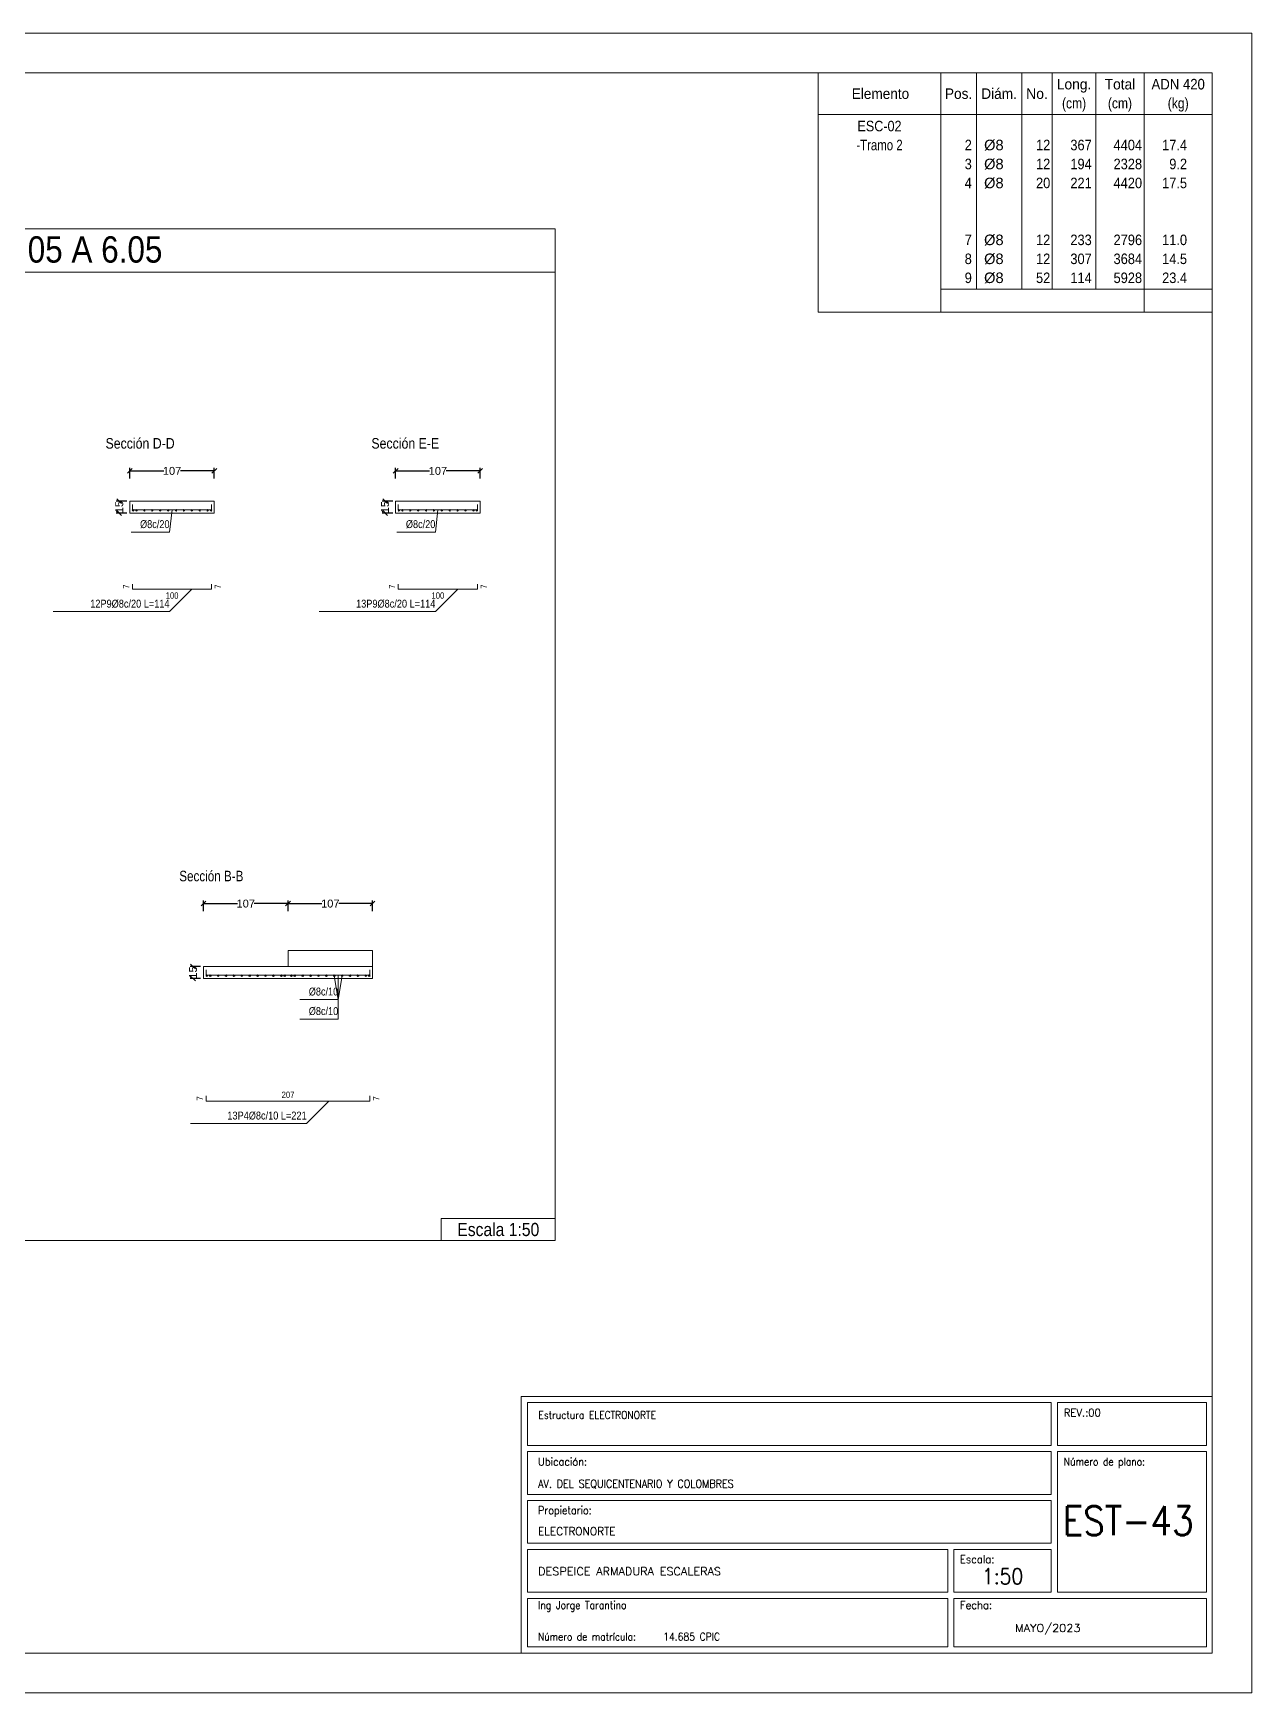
# Model space of a CAD drawing. Header units: millimetres. Extents: x 0 to 127, y 1 to 93.
# Drawn here: x 95.72 to 126.57, y 48.36 to 90.36 of the extents above; entities that cross this region are included whole.
import ezdxf
from ezdxf.enums import TextEntityAlignment as Align

# ---------------------------------------------------------------- set-up
doc = ezdxf.new("R2010")
doc.units = ezdxf.units.MM
for name, color, linetype, lineweight in [('CYPE', 7, 'Continuous', 0), ('ESC_BARRAS_ARMADURA_LONGITUDINAL', 4, 'Continuous', 15), ('ESC_BARRAS_ARMADURA_TRANSVERSAL', 4, 'Continuous', 15), ('ESC_CONTORNO_ESCALERA', 3, 'Continuous', 0), ('ESC_COTAS', 1, 'Continuous', 0), ('ESC_LINEA_REFERENCIA_ARMADURA', 36, 'Continuous', 0), ('ESC_RECRECIDO', 1, 'Continuous', 0), ('ESC_RECUADRO_DEL_DETALLE', 7, 'Continuous', 9), ('ESC_SECCIONES', 4, 'Continuous', 0), ('ESC_TEXTO_ARMADURA_LONGITUDINAL', 3, 'Continuous', 9), ('ESC_TEXTO_ARMADURA_TRANSVERSAL', 3, 'Continuous', 9), ('ESC_TITULO_DEL_RECUADRO', 7, 'Continuous', 0), ('RECUAD_LIMITES', 2, 'Continuous', 0), ('RECUAD_MARCO', 1, 'Continuous', 20), ('TABLAS', 1, 'Continuous', 0), ('TEXTO_TABLAS', 1, 'Continuous', 0)]:
    doc.layers.add(name, color=color, linetype=linetype, lineweight=lineweight)
doc.styles.add('CYPETXT', font='romans__.ttf', dxfattribs={"height": 0.2})
doc.styles.add('CYPETXT_0.3_romans', font='arial.ttf', dxfattribs={"height": 0.2})
doc.styles.add('CYPETXT_romans', font='arial.ttf', dxfattribs={"height": 0.2})
doc.dimstyles.new('cype_oblique', dxfattribs={"dimtxt": 0.18, "dimasz": 0.18, "dimexe": 0.075, "dimexo": 0.075, "dimgap": 0, "dimtad": 0, "dimdec": 4, "dimzin": 0, "dimdsep": 46, "dimtxsty": 'CYPETXT_0.3_romans', "dimblk": 'OBLIQUE', "dimtsz": 0.06, "dimcen": 0.09, "dimadec": 0, "dimazin": 0, "dimtfac": 1, "dimtdec": 4, "dimtofl": 0, "dimtmove": 2, "dimatfit": 3, "dimfxl": 1, "dimtolj": 1, "dimtzin": 0, "dimarcsym": 0})

# ---------------------------------------------------------------- blocks, each defined once
blk = doc.blocks.new('*D106')
at = {"layer": 'Defpoints', "color": 0, "transparency": 16777216}
for p in [(98.168, 79.016), (100.308, 79.282), (100.308, 79.016)]:
    blk.add_point(p, dxfattribs=at)
at = {"layer": 'ESC_COTAS', "color": 0, "lineweight": -2, "transparency": 16777216}
for p, q in [((98.108, 79.222), (98.228, 79.342)), ((98.168, 79.091), (98.168, 79.357)), ((98.168, 79.282), (99.027, 79.282)), ((100.308, 79.282), (99.45, 79.282)), ((100.248, 79.222), (100.368, 79.342)), ((100.308, 79.091), (100.308, 79.357))]:
    blk.add_line(p, q, dxfattribs=at)
at = {"layer": 'ESC_COTAS', "color": 0, "transparency": 16777216, "insert": (99.238, 79.282), "char_height": 0.2, "attachment_point": 5, "style": 'CYPETXT_0.3_romans'}
blk.add_mtext('\\A1;107', dxfattribs=at)
blk = doc.blocks.new('_OBLIQUE')
at = {"color": 0, "linetype": 'ByBlock', "lineweight": -2}
blk.add_line((-0.5, -0.5), (0.5, 0.5), dxfattribs=at)
blk = doc.blocks.new('*D107')
at = {"layer": 'Defpoints', "color": 0, "transparency": 16777216}
for p in [(97.902, 78.517), (98.168, 78.517), (98.168, 78.217)]:
    blk.add_point(p, dxfattribs=at)
at = {"layer": 'ESC_COTAS', "color": 0, "lineweight": -2, "transparency": 16777216}
for p, q in [((97.962, 78.457), (97.842, 78.577)), ((98.093, 78.517), (97.827, 78.517)), ((98.093, 78.217), (97.827, 78.217)), ((97.962, 78.157), (97.842, 78.277)), ((97.902, 78.517), (97.902, 78.502)), ((97.902, 78.217), (97.902, 78.233))]:
    blk.add_line(p, q, dxfattribs=at)
at = {"layer": 'ESC_COTAS', "color": 0, "transparency": 16777216, "insert": (97.902, 78.367), "char_height": 0.2, "attachment_point": 5, "rotation": 90, "style": 'CYPETXT_0.3_romans'}
blk.add_mtext('\\A1;15', dxfattribs=at)
blk = doc.blocks.new('*D87')
at = {"layer": 'Defpoints', "color": 0, "transparency": 16777216}
for p in [(104.898, 79.016), (107.038, 79.282), (107.038, 79.016)]:
    blk.add_point(p, dxfattribs=at)
at = {"layer": 'ESC_COTAS', "color": 0, "lineweight": -2, "transparency": 16777216}
for p, q in [((104.838, 79.222), (104.958, 79.342)), ((104.898, 79.091), (104.898, 79.357)), ((104.898, 79.282), (105.757, 79.282)), ((107.038, 79.282), (106.18, 79.282)), ((106.978, 79.222), (107.098, 79.342)), ((107.038, 79.091), (107.038, 79.357))]:
    blk.add_line(p, q, dxfattribs=at)
at = {"layer": 'ESC_COTAS', "color": 0, "transparency": 16777216, "insert": (105.968, 79.282), "char_height": 0.2, "attachment_point": 5, "style": 'CYPETXT_0.3_romans'}
blk.add_mtext('\\A1;107', dxfattribs=at)
blk = doc.blocks.new('*D88')
at = {"layer": 'Defpoints', "color": 0, "transparency": 16777216}
for p in [(104.632, 78.517), (104.898, 78.517), (104.898, 78.217)]:
    blk.add_point(p, dxfattribs=at)
at = {"layer": 'ESC_COTAS', "color": 0, "lineweight": -2, "transparency": 16777216}
for p, q in [((104.692, 78.457), (104.572, 78.577)), ((104.823, 78.517), (104.557, 78.517)), ((104.823, 78.217), (104.557, 78.217)), ((104.692, 78.157), (104.572, 78.277)), ((104.632, 78.517), (104.632, 78.502)), ((104.632, 78.217), (104.632, 78.233))]:
    blk.add_line(p, q, dxfattribs=at)
at = {"layer": 'ESC_COTAS', "color": 0, "transparency": 16777216, "insert": (104.632, 78.367), "char_height": 0.2, "attachment_point": 5, "rotation": 90, "style": 'CYPETXT_0.3_romans'}
blk.add_mtext('\\A1;15', dxfattribs=at)
blk = doc.blocks.new('*D98')
at = {"layer": 'Defpoints', "color": 0, "transparency": 16777216}
for p in [(100.034, 68.066), (102.174, 68.332), (102.174, 68.066)]:
    blk.add_point(p, dxfattribs=at)
at = {"layer": 'ESC_COTAS', "color": 0, "lineweight": -2, "transparency": 16777216}
for p, q in [((99.974, 68.272), (100.094, 68.392)), ((100.034, 68.141), (100.034, 68.407)), ((100.034, 68.332), (100.893, 68.332)), ((102.174, 68.332), (101.316, 68.332)), ((102.114, 68.272), (102.234, 68.392)), ((102.174, 68.141), (102.174, 68.407))]:
    blk.add_line(p, q, dxfattribs=at)
at = {"layer": 'ESC_COTAS', "color": 0, "transparency": 16777216, "insert": (101.104, 68.332), "char_height": 0.2, "attachment_point": 5, "style": 'CYPETXT_0.3_romans'}
blk.add_mtext('\\A1;107', dxfattribs=at)
blk = doc.blocks.new('*D99')
at = {"layer": 'Defpoints', "color": 0, "transparency": 16777216}
for p in [(102.174, 68.066), (104.314, 68.332), (104.314, 68.066)]:
    blk.add_point(p, dxfattribs=at)
at = {"layer": 'ESC_COTAS', "color": 0, "lineweight": -2, "transparency": 16777216}
for p, q in [((102.114, 68.272), (102.234, 68.392)), ((102.174, 68.141), (102.174, 68.407)), ((102.174, 68.332), (103.033, 68.332)), ((104.314, 68.332), (103.456, 68.332)), ((104.254, 68.272), (104.374, 68.392)), ((104.314, 68.141), (104.314, 68.407))]:
    blk.add_line(p, q, dxfattribs=at)
at = {"layer": 'ESC_COTAS', "color": 0, "transparency": 16777216, "insert": (103.244, 68.332), "char_height": 0.2, "attachment_point": 5, "style": 'CYPETXT_0.3_romans'}
blk.add_mtext('\\A1;107', dxfattribs=at)
blk = doc.blocks.new('*D100')
at = {"layer": 'Defpoints', "color": 0, "transparency": 16777216}
for p in [(99.768, 66.739), (100.034, 66.739), (100.034, 66.439)]:
    blk.add_point(p, dxfattribs=at)
at = {"layer": 'ESC_COTAS', "color": 0, "lineweight": -2, "transparency": 16777216}
for p, q in [((99.828, 66.679), (99.708, 66.799)), ((99.959, 66.739), (99.693, 66.739)), ((99.959, 66.439), (99.693, 66.439)), ((99.828, 66.379), (99.708, 66.499)), ((99.768, 66.739), (99.768, 66.724)), ((99.768, 66.439), (99.768, 66.454))]:
    blk.add_line(p, q, dxfattribs=at)
at = {"layer": 'ESC_COTAS', "color": 0, "transparency": 16777216, "insert": (99.768, 66.589), "char_height": 0.2, "attachment_point": 5, "rotation": 90, "style": 'CYPETXT_0.3_romans'}
blk.add_mtext('\\A1;15', dxfattribs=at)

msp = doc.modelspace()

# ---------------------------------------------------------------- hatches: boundary and pattern name
at = {"layer": 'ESC_BARRAS_ARMADURA_TRANSVERSAL'}
h = msp.add_hatch(color=256, dxfattribs=at)
edge = h.paths.add_edge_path(flags=0)
edge.add_arc((98.25217, 78.28516), 0.02, 0, 360)
h = msp.add_hatch(color=256, dxfattribs=at)
edge = h.paths.add_edge_path(flags=0)
edge.add_arc((98.33817, 78.28516), 0.02, 0, 360)
h = msp.add_hatch(color=256, dxfattribs=at)
edge = h.paths.add_edge_path(flags=0)
edge.add_arc((98.53817, 78.28516), 0.02, 0, 360)
h = msp.add_hatch(color=256, dxfattribs=at)
edge = h.paths.add_edge_path(flags=0)
edge.add_arc((98.73817, 78.28516), 0.02, 0, 360)
h = msp.add_hatch(color=256, dxfattribs=at)
edge = h.paths.add_edge_path(flags=0)
edge.add_arc((98.93817, 78.28516), 0.02, 0, 360)
h = msp.add_hatch(color=256, dxfattribs=at)
edge = h.paths.add_edge_path(flags=0)
edge.add_arc((99.13817, 78.28516), 0.02, 0, 360)
h = msp.add_hatch(color=256, dxfattribs=at)
edge = h.paths.add_edge_path(flags=0)
edge.add_arc((99.33817, 78.28516), 0.02, 0, 360)
h = msp.add_hatch(color=256, dxfattribs=at)
edge = h.paths.add_edge_path(flags=0)
edge.add_arc((99.53817, 78.28516), 0.02, 0, 360)
h = msp.add_hatch(color=256, dxfattribs=at)
edge = h.paths.add_edge_path(flags=0)
edge.add_arc((99.73817, 78.28516), 0.02, 0, 360)
h = msp.add_hatch(color=256, dxfattribs=at)
edge = h.paths.add_edge_path(flags=0)
edge.add_arc((99.93817, 78.28516), 0.02, 0, 360)
h = msp.add_hatch(color=256, dxfattribs=at)
edge = h.paths.add_edge_path(flags=0)
edge.add_arc((100.13817, 78.28516), 0.02, 0, 360)
h = msp.add_hatch(color=256, dxfattribs=at)
edge = h.paths.add_edge_path(flags=0)
edge.add_arc((100.22417, 78.28516), 0.02, 0, 360)
h = msp.add_hatch(color=256, dxfattribs=at)
edge = h.paths.add_edge_path(flags=0)
edge.add_arc((104.98217, 78.28516), 0.02, 0, 360)
h = msp.add_hatch(color=256, dxfattribs=at)
edge = h.paths.add_edge_path(flags=0)
edge.add_arc((105.06817, 78.28516), 0.02, 0, 360)
h = msp.add_hatch(color=256, dxfattribs=at)
edge = h.paths.add_edge_path(flags=0)
edge.add_arc((105.26817, 78.28516), 0.02, 0, 360)
h = msp.add_hatch(color=256, dxfattribs=at)
edge = h.paths.add_edge_path(flags=0)
edge.add_arc((105.46817, 78.28516), 0.02, 0, 360)
h = msp.add_hatch(color=256, dxfattribs=at)
edge = h.paths.add_edge_path(flags=0)
edge.add_arc((105.66817, 78.28516), 0.02, 0, 360)
h = msp.add_hatch(color=256, dxfattribs=at)
edge = h.paths.add_edge_path(flags=0)
edge.add_arc((105.86817, 78.28516), 0.02, 0, 360)
h = msp.add_hatch(color=256, dxfattribs=at)
edge = h.paths.add_edge_path(flags=0)
edge.add_arc((106.06817, 78.28516), 0.02, 0, 360)
h = msp.add_hatch(color=256, dxfattribs=at)
edge = h.paths.add_edge_path(flags=0)
edge.add_arc((106.26817, 78.28516), 0.02, 0, 360)
h = msp.add_hatch(color=256, dxfattribs=at)
edge = h.paths.add_edge_path(flags=0)
edge.add_arc((106.46817, 78.28516), 0.02, 0, 360)
h = msp.add_hatch(color=256, dxfattribs=at)
edge = h.paths.add_edge_path(flags=0)
edge.add_arc((106.66817, 78.28516), 0.02, 0, 360)
h = msp.add_hatch(color=256, dxfattribs=at)
edge = h.paths.add_edge_path(flags=0)
edge.add_arc((106.86817, 78.28516), 0.02, 0, 360)
h = msp.add_hatch(color=256, dxfattribs=at)
edge = h.paths.add_edge_path(flags=0)
edge.add_arc((106.95417, 78.28516), 0.02, 0, 360)
h = msp.add_hatch(color=256, dxfattribs=at)
edge = h.paths.add_edge_path(flags=0)
edge.add_arc((100.11849, 66.507), 0.02, 0, 360)
h = msp.add_hatch(color=256, dxfattribs=at)
edge = h.paths.add_edge_path(flags=0)
edge.add_arc((100.20449, 66.507), 0.02, 0, 360)
h = msp.add_hatch(color=256, dxfattribs=at)
edge = h.paths.add_edge_path(flags=0)
edge.add_arc((100.40449, 66.507), 0.02, 0, 360)
h = msp.add_hatch(color=256, dxfattribs=at)
edge = h.paths.add_edge_path(flags=0)
edge.add_arc((100.60449, 66.507), 0.02, 0, 360)
h = msp.add_hatch(color=256, dxfattribs=at)
edge = h.paths.add_edge_path(flags=0)
edge.add_arc((100.80449, 66.507), 0.02, 0, 360)
h = msp.add_hatch(color=256, dxfattribs=at)
edge = h.paths.add_edge_path(flags=0)
edge.add_arc((101.00449, 66.507), 0.02, 0, 360)
h = msp.add_hatch(color=256, dxfattribs=at)
edge = h.paths.add_edge_path(flags=0)
edge.add_arc((101.20449, 66.507), 0.02, 0, 360)
h = msp.add_hatch(color=256, dxfattribs=at)
edge = h.paths.add_edge_path(flags=0)
edge.add_arc((101.40449, 66.507), 0.02, 0, 360)
h = msp.add_hatch(color=256, dxfattribs=at)
edge = h.paths.add_edge_path(flags=0)
edge.add_arc((101.60449, 66.507), 0.02, 0, 360)
h = msp.add_hatch(color=256, dxfattribs=at)
edge = h.paths.add_edge_path(flags=0)
edge.add_arc((101.80449, 66.507), 0.02, 0, 360)
h = msp.add_hatch(color=256, dxfattribs=at)
edge = h.paths.add_edge_path(flags=0)
edge.add_arc((102.00449, 66.507), 0.02, 0, 360)
h = msp.add_hatch(color=256, dxfattribs=at)
edge = h.paths.add_edge_path(flags=0)
edge.add_arc((102.09049, 66.507), 0.02, 0, 360)
h = msp.add_hatch(color=256, dxfattribs=at)
edge = h.paths.add_edge_path(flags=0)
edge.add_arc((102.25849, 66.507), 0.02, 0, 360)
h = msp.add_hatch(color=256, dxfattribs=at)
edge = h.paths.add_edge_path(flags=0)
edge.add_arc((102.34449, 66.507), 0.02, 0, 360)
h = msp.add_hatch(color=256, dxfattribs=at)
edge = h.paths.add_edge_path(flags=0)
edge.add_arc((102.54449, 66.507), 0.02, 0, 360)
h = msp.add_hatch(color=256, dxfattribs=at)
edge = h.paths.add_edge_path(flags=0)
edge.add_arc((102.74449, 66.507), 0.02, 0, 360)
h = msp.add_hatch(color=256, dxfattribs=at)
edge = h.paths.add_edge_path(flags=0)
edge.add_arc((102.94449, 66.507), 0.02, 0, 360)
h = msp.add_hatch(color=256, dxfattribs=at)
edge = h.paths.add_edge_path(flags=0)
edge.add_arc((103.14449, 66.507), 0.02, 0, 360)
h = msp.add_hatch(color=256, dxfattribs=at)
edge = h.paths.add_edge_path(flags=0)
edge.add_arc((103.34449, 66.507), 0.02, 0, 360)
h = msp.add_hatch(color=256, dxfattribs=at)
edge = h.paths.add_edge_path(flags=0)
edge.add_arc((103.54449, 66.507), 0.02, 0, 360)
h = msp.add_hatch(color=256, dxfattribs=at)
edge = h.paths.add_edge_path(flags=0)
edge.add_arc((103.74449, 66.507), 0.02, 0, 360)
h = msp.add_hatch(color=256, dxfattribs=at)
edge = h.paths.add_edge_path(flags=0)
edge.add_arc((103.94449, 66.507), 0.02, 0, 360)
h = msp.add_hatch(color=256, dxfattribs=at)
edge = h.paths.add_edge_path(flags=0)
edge.add_arc((104.14449, 66.507), 0.02, 0, 360)
h = msp.add_hatch(color=256, dxfattribs=at)
edge = h.paths.add_edge_path(flags=0)
edge.add_arc((104.23049, 66.507), 0.02, 0, 360)

# ---------------------------------------------------------------- linework, layer by layer
at = {"layer": 'CYPE', "color": 1}
for points in [[(108.07349, 49.36), (125.57349, 49.36), (125.57349, 55.86), (108.07349, 55.86), (108.07349, 49.36)], [(108.23349, 54.62), (121.49349, 54.62), (121.49349, 55.71), (108.23349, 55.71), (108.23349, 54.62)], [(121.65349, 54.62), (125.42349, 54.62), (125.42349, 55.71), (121.65349, 55.71), (121.65349, 54.62)], [(108.23349, 53.38), (121.49349, 53.38), (121.49349, 54.47), (108.23349, 54.47), (108.23349, 53.38)], [(121.65349, 50.91), (125.42349, 50.91), (125.42349, 54.47), (121.65349, 54.47), (121.65349, 50.91)], [(108.23349, 52.15), (121.49349, 52.15), (121.49349, 53.23), (108.23349, 53.23), (108.23349, 52.15)], [(108.23349, 50.91), (118.87349, 50.91), (118.87349, 51.99), (108.23349, 51.99), (108.23349, 50.91)], [(119.03349, 50.91), (121.49349, 50.91), (121.49349, 51.99), (119.03349, 51.99), (119.03349, 50.91)], [(108.23349, 49.52), (118.87349, 49.52), (118.87349, 50.75), (108.23349, 50.75), (108.23349, 49.52)], [(119.03349, 49.52), (125.42349, 49.52), (125.42349, 50.75), (119.03349, 50.75), (119.03349, 49.52)]]:
    msp.add_lwpolyline(points, close=True, dxfattribs=at)
at = {"layer": 'ESC_BARRAS_ARMADURA_LONGITUDINAL'}
for points in [[(98.23617, 78.43316), (98.23617, 78.30116), (100.24017, 78.30116), (100.24017, 78.43316)], [(104.96617, 78.43316), (104.96617, 78.30116), (106.97017, 78.30116), (106.97017, 78.43316)], [(98.23617, 76.42064), (98.23617, 76.28864), (100.24017, 76.28864), (100.24017, 76.42064)], [(104.96617, 76.42064), (104.96617, 76.28864), (106.97017, 76.28864), (106.97017, 76.42064)], [(100.10249, 66.655), (100.10249, 66.523), (104.24649, 66.523), (104.24649, 66.655)], [(100.10249, 63.46632), (100.10249, 63.33432), (104.24649, 63.33432), (104.24649, 63.46632)]]:
    msp.add_lwpolyline(points, dxfattribs=at)
at = {"layer": 'ESC_BARRAS_ARMADURA_TRANSVERSAL'}
for centre in [(98.25217, 78.28516), (98.33817, 78.28516), (98.53817, 78.28516), (98.73817, 78.28516), (98.93817, 78.28516), (99.13817, 78.28516), (99.33817, 78.28516), (99.53817, 78.28516), (99.73817, 78.28516), (99.93817, 78.28516), (100.13817, 78.28516), (100.22417, 78.28516), (104.98217, 78.28516), (105.06817, 78.28516), (105.26817, 78.28516), (105.46817, 78.28516), (105.66817, 78.28516), (105.86817, 78.28516), (106.06817, 78.28516), (106.26817, 78.28516), (106.46817, 78.28516), (106.66817, 78.28516), (106.86817, 78.28516), (106.95417, 78.28516), (100.11849, 66.507), (100.20449, 66.507), (100.40449, 66.507), (100.60449, 66.507), (100.80449, 66.507), (101.00449, 66.507), (101.20449, 66.507), (101.40449, 66.507), (101.60449, 66.507), (101.80449, 66.507), (102.00449, 66.507), (102.09049, 66.507), (102.25849, 66.507), (102.34449, 66.507), (102.54449, 66.507), (102.74449, 66.507), (102.94449, 66.507), (103.14449, 66.507), (103.34449, 66.507), (103.54449, 66.507), (103.74449, 66.507), (103.94449, 66.507), (104.14449, 66.507), (104.23049, 66.507)]:
    msp.add_circle(centre, 0.02, dxfattribs=at)
at = {"layer": 'ESC_CONTORNO_ESCALERA'}
for p, q in [((98.16817, 78.51716), (98.16817, 78.21716)), ((100.30817, 78.51716), (100.30817, 78.21716)), ((104.89817, 78.51716), (104.89817, 78.21716)), ((107.03817, 78.51716), (107.03817, 78.21716)), ((100.03449, 66.739), (100.03449, 66.439))]:
    msp.add_line(p, q, dxfattribs=at)
for points in [[(98.16817, 78.51716), (100.30817, 78.51716)], [(98.16817, 78.21716), (100.30817, 78.21716)], [(104.89817, 78.51716), (107.03817, 78.51716)], [(104.89817, 78.21716), (107.03817, 78.21716)], [(100.03449, 66.739), (104.31449, 66.739), (104.31449, 66.439)], [(100.03449, 66.439), (104.31449, 66.439)]]:
    msp.add_lwpolyline(points, dxfattribs=at)
at = {"layer": 'ESC_LINEA_REFERENCIA_ARMADURA'}
for p, q in [((99.17349, 77.73548), (99.23817, 78.30116)), ((105.90349, 77.73548), (105.96817, 78.30116)), ((98.20149, 77.73548), (99.17349, 77.73548)), ((104.93149, 77.73548), (105.90349, 77.73548)), ((99.17349, 75.72296), (99.73917, 76.28864)), ((105.90349, 75.72296), (106.46917, 76.28864)), ((96.23049, 75.72296), (99.17349, 75.72296)), ((102.96049, 75.72296), (105.90349, 75.72296)), ((103.44449, 65.907), (103.34449, 66.507)), ((103.44449, 65.412), (103.44449, 66.523)), ((103.44449, 65.907), (103.54449, 66.507)), ((102.47249, 65.907), (103.44449, 65.907)), ((103.44449, 65.907), (103.44449, 65.907)), ((102.47249, 65.412), (103.44449, 65.412)), ((102.64481, 62.76864), (103.21049, 63.33432)), ((99.70181, 62.76864), (102.64481, 62.76864))]:
    msp.add_line(p, q, dxfattribs=at)
at = {"layer": 'ESC_RECRECIDO'}
msp.add_lwpolyline([(102.17449, 66.739), (102.17449, 67.145), (104.31449, 67.145), (104.31449, 66.739), (102.17449, 66.739)], close=True, dxfattribs=at)
at = {"layer": 'ESC_RECUADRO_DEL_DETALLE'}
for p, q in [((108.94049, 84.31), (108.94049, 85.41)), ((76.33049, 84.31), (108.94049, 84.31)), ((76.33049, 84.31), (108.94049, 84.31)), ((108.94049, 59.81), (108.94049, 84.31)), ((106.05299, 60.36), (108.94049, 60.36)), ((106.05299, 59.81), (106.05299, 60.36)), ((76.33049, 59.81), (108.94049, 59.81))]:
    msp.add_line(p, q, dxfattribs=at)
msp.add_lwpolyline([(76.33049, 84.31), (76.33049, 85.41), (108.94049, 85.41)], dxfattribs=at)
at = {"layer": 'RECUAD_LIMITES'}
msp.add_lwpolyline([(67.17349, 48.36), (126.57349, 48.36), (126.57349, 90.36), (67.17349, 90.36), (67.17349, 48.36)], close=True, dxfattribs=at)
at = {"layer": 'RECUAD_MARCO'}
msp.add_lwpolyline([(69.67349, 49.36), (125.57349, 49.36), (125.57349, 89.36), (69.67349, 89.36), (69.67349, 49.36)], close=True, dxfattribs=at)
at = {"layer": 'TABLAS'}
for p, q in [((115.59749, 88.25), (115.59749, 89.36)), ((115.59749, 89.36), (125.57349, 89.36)), ((118.69749, 88.25), (118.69749, 89.36)), ((119.60149, 88.25), (119.60149, 89.36)), ((120.74949, 88.25), (120.74949, 89.36)), ((121.52149, 88.25), (121.52149, 89.36)), ((122.62549, 88.25), (122.62549, 89.36)), ((123.84549, 88.25), (123.84549, 89.36)), ((125.57349, 88.25), (125.57349, 89.36)), ((115.59749, 88.3), (125.57349, 88.3)), ((115.59749, 83.35), (115.59749, 88.25)), ((118.69749, 83.35), (118.69749, 88.25)), ((119.60149, 83.88), (119.60149, 88.25)), ((120.74949, 83.88), (120.74949, 88.25)), ((121.52149, 83.88), (121.52149, 88.25)), ((122.62549, 83.88), (122.62549, 88.25)), ((123.84549, 83.35), (123.84549, 88.25)), ((125.57349, 83.35), (125.57349, 88.25)), ((118.69749, 83.88), (125.57349, 83.88)), ((115.59749, 83.3), (115.59749, 83.35)), ((115.59749, 83.3), (125.57349, 83.3)), ((118.69749, 83.3), (118.69749, 83.35)), ((123.84549, 83.3), (123.84549, 83.35)), ((125.57349, 83.25), (125.57349, 83.35)), ((125.57349, 82.77), (125.57349, 83.25)), ((125.57349, 82.24), (125.57349, 82.77))]:
    msp.add_line(p, q, dxfattribs=at)

# ---------------------------------------------------------------- texts
at = {"layer": 'CYPE', "color": 5, "style": 'CYPETXT'}
for s, width, p in [('Estructura ELECTRONORTE', 0.842437, (108.51349, 55.29)), ('AV. DEL SEQUICENTENARIO Y COLOMBRES', 0.887423, (108.50349, 53.55)), ('ELECTRONORTE', 0.974409, (108.50349, 52.35)), ('DESPEICE ARMADURA ESCALERAS', 1.047361, (108.50349, 51.33563)), ('Ing Jorge Tarantino', 0.851105, (108.50349, 50.48)), ('MAYO/2023', 1.047361, (120.58349, 49.9)), ('14.685 CPIC', 0.851936, (111.67349, 49.68))]:
    msp.add_text(s, height=0.2, dxfattribs=dict(at, width=width)).set_placement(p)
at = {"layer": 'CYPE', "color": 4, "style": 'CYPETXT'}
for s, width, p in [('REV.:00', 0.927655, (121.81349, 55.35)), ('Ubicación:', 0.90604, (108.50349, 54.11)), ('Número de plano:', 0.844847, (121.81349, 54.11)), ('Propietario:', 0.885908, (108.50349, 52.88)), ('Escala:', 0.925891, (119.18349, 51.64)), ('Fecha:', 0.933698, (119.18349, 50.48)), ('Número de matrícula:', 0.83516, (108.50349, 49.68))]:
    msp.add_text(s, height=0.2, dxfattribs=dict(at, width=width)).set_placement(p)
at = {"layer": 'CYPE', "color": 5, "style": 'CYPETXT'}
for s, height, width, p in [('EST-43', 0.733333, 0.872274, (123.44349, 52.34667)), ('1:50', 0.4, 0.869965, (120.26349, 51.11))]:
    msp.add_text(s, height=height, dxfattribs=dict(at, width=width)).set_placement(p, align=Align.CENTER)
at = {"layer": 'ESC_BARRAS_ARMADURA_LONGITUDINAL', "style": 'CYPETXT_romans', "width": 0.872274}
for p in [(98.15617, 76.35464), (104.88617, 76.35464), (100.02249, 63.40032)]:
    msp.add_text('7', height=0.16, rotation=90, dxfattribs=at).set_placement(p, align=Align.CENTER)
for p in [(99.23817, 76.20864), (105.96817, 76.20864)]:
    msp.add_text('100', height=0.16, dxfattribs=at).set_placement(p, align=Align.TOP_CENTER)
for p in [(100.32017, 76.35464), (107.05017, 76.35464), (104.32649, 63.40032)]:
    msp.add_text('7', height=0.16, rotation=90, dxfattribs=at).set_placement(p, align=Align.TOP_CENTER)
msp.add_text('207', height=0.16, dxfattribs=at).set_placement((102.17449, 63.41432), align=Align.CENTER)
at = {"layer": 'ESC_SECCIONES', "style": 'CYPETXT_romans'}
for s, width, p in [('Sección D-D', 0.836725, (97.55417, 79.98)), ('Sección E-E', 0.837463, (104.28417, 79.98)), ('Sección B-B', 0.792117, (99.42049, 69.03))]:
    msp.add_text(s, height=0.2666667, dxfattribs=dict(at, width=width)).set_placement(p, align=Align.MIDDLE_LEFT)
at = {"layer": 'ESC_TEXTO_ARMADURA_LONGITUDINAL', "style": 'CYPETXT_romans'}
for s, width, p in [('%%c8c/20', 0.827657, (99.17349, 77.83548)), ('%%c8c/20', 0.827657, (105.90349, 77.83548)), ('12P9%%c8c/20 L=114', 0.830784, (99.17349, 75.82296)), ('13P9%%c8c/20 L=114', 0.830784, (105.90349, 75.82296)), ('%%c8c/10', 0.827657, (103.44449, 65.512)), ('13P4%%c8c/10 L=221', 0.830784, (102.64481, 62.86864))]:
    msp.add_text(s, height=0.2, dxfattribs=dict(at, width=width)).set_placement(p, align=Align.RIGHT)
at = {"layer": 'ESC_TEXTO_ARMADURA_TRANSVERSAL', "style": 'CYPETXT_romans', "width": 0.827657}
msp.add_text('%%c8c/10', height=0.2, dxfattribs=at).set_placement((103.44449, 66.007), align=Align.RIGHT)
at = {"layer": 'ESC_TITULO_DEL_RECUADRO', "style": 'CYPETXT_romans', "width": 0.855287}
msp.add_text('ESC02-TRAMO 2 - NIVEL 3.05 A 6.05', height=0.6666667, dxfattribs=at).set_placement((85.35961, 85.22022), align=Align.TOP_LEFT)
at = {"layer": 'ESC_TITULO_DEL_RECUADRO', "style": 'CYPETXT_romans', "width": 0.853289}
msp.add_text('Escala 1:50', height=0.3333333, dxfattribs=at).set_placement((107.49674, 60.085), align=Align.MIDDLE_CENTER)
at = {"layer": 'TEXTO_TABLAS', "style": 'CYPETXT_romans'}
for s, width, p in [('Long.', 0.9375, (122.07349, 89.07)), ('Total', 0.935673, (123.23549, 89.07)), ('ADN 420', 0.893197, (124.70949, 89.07)), ('Elemento', 0.923378, (117.17249, 88.83)), ('Pos.', 0.930268, (119.14949, 88.83)), ('Diám.', 0.924488, (120.17549, 88.83)), ('No.', 0.948905, (121.13549, 88.83)), ('(cm)', 0.819001, (122.07349, 88.59)), ('(cm)', 0.819001, (123.23549, 88.59)), ('(kg)', 0.827954, (124.70949, 88.59)), ('ESC-02', 0.855287, (117.14749, 88.01)), ('-Tramo 2', 0.775371, (117.14749, 87.53))]:
    msp.add_text(s, height=0.266667, dxfattribs=dict(at, width=width)).set_placement(p, align=Align.MIDDLE_CENTER)
for s, height, width, p in [('2', 0.26667, 0.872274, (119.48549, 87.53)), ('12', 0.266667, 0.872274, (121.47149, 87.53)), ('367', 0.266667, 0.872274, (122.52149, 87.53)), ('4404', 0.266667, 0.872274, (123.79549, 87.53)), ('17.4', 0.266667, 0.869308, (124.93349, 87.53)), ('3', 0.26667, 0.872274, (119.48549, 87.05)), ('12', 0.266667, 0.872274, (121.47149, 87.05)), ('194', 0.266667, 0.872274, (122.52149, 87.05)), ('2328', 0.266667, 0.872274, (123.79549, 87.05)), ('9.2', 0.266667, 0.868127, (124.93349, 87.05)), ('4', 0.26667, 0.872274, (119.48549, 86.57)), ('20', 0.266667, 0.872274, (121.47149, 86.57)), ('221', 0.266667, 0.872274, (122.52149, 86.57)), ('4420', 0.266667, 0.872274, (123.79549, 86.57)), ('17.5', 0.266667, 0.869308, (124.93349, 86.57)), ('7', 0.26667, 0.872274, (119.48549, 85.13)), ('12', 0.266667, 0.872274, (121.47149, 85.13)), ('233', 0.266667, 0.872274, (122.52149, 85.13)), ('2796', 0.266667, 0.872274, (123.79549, 85.13)), ('11.0', 0.266667, 0.869308, (124.93349, 85.13)), ('8', 0.26667, 0.872274, (119.48549, 84.65)), ('12', 0.266667, 0.872274, (121.47149, 84.65)), ('307', 0.266667, 0.872274, (122.52149, 84.65)), ('3684', 0.266667, 0.872274, (123.79549, 84.65)), ('14.5', 0.266667, 0.869308, (124.93349, 84.65)), ('9', 0.26667, 0.872274, (119.48549, 84.17)), ('52', 0.266667, 0.872274, (121.47149, 84.17)), ('114', 0.266667, 0.872274, (122.52149, 84.17)), ('5928', 0.266667, 0.872274, (123.79549, 84.17)), ('23.4', 0.266667, 0.869308, (124.93349, 84.17))]:
    msp.add_text(s, height=height, dxfattribs=dict(at, width=width)).set_placement(p, align=Align.MIDDLE_RIGHT)
at = {"layer": 'TEXTO_TABLAS', "style": 'CYPETXT_romans', "width": 0.99505}
for p in [(119.79549, 87.53), (119.79549, 87.05), (119.79549, 86.57), (119.79549, 85.13), (119.79549, 84.65), (119.79549, 84.17)]:
    msp.add_text('%%c8', height=0.266667, dxfattribs=at).set_placement(p, align=Align.MIDDLE_LEFT)

# ---------------------------------------------------------------- dimensions: what is measured, and where the dimension line sits
at = {"layer": 'ESC_COTAS'}
for p1, p2, text, picture, middle in [((98.16817, 79.016), (100.30817, 79.016), '107', '*D106', (99.23817, 79.282)), ((104.89817, 79.016), (107.03817, 79.016), '107', '*D87', (105.96817, 79.282)), ((98.16817, 78.21716), (98.16817, 78.51716), '15', '*D107', (97.90217, 78.36716)), ((104.89817, 78.21716), (104.89817, 78.51716), '15', '*D88', (104.63217, 78.36716)), ((100.03449, 68.066), (102.17449, 68.066), '107', '*D98', (101.10449, 68.332)), ((102.17449, 68.066), (104.31449, 68.066), '107', '*D99', (103.24449, 68.332)), ((100.03449, 66.439), (100.03449, 66.739), '15', '*D100', (99.76849, 66.589))]:
    dim = msp.add_aligned_dim(p1=p1, p2=p2, distance=0.266, text=text, dimstyle='cype_oblique', dxfattribs=at)
    dim.commit()
    dim.dimension.update_dxf_attribs({"geometry": picture, "text_midpoint": middle})

doc.saveas('drawing.dxf')
